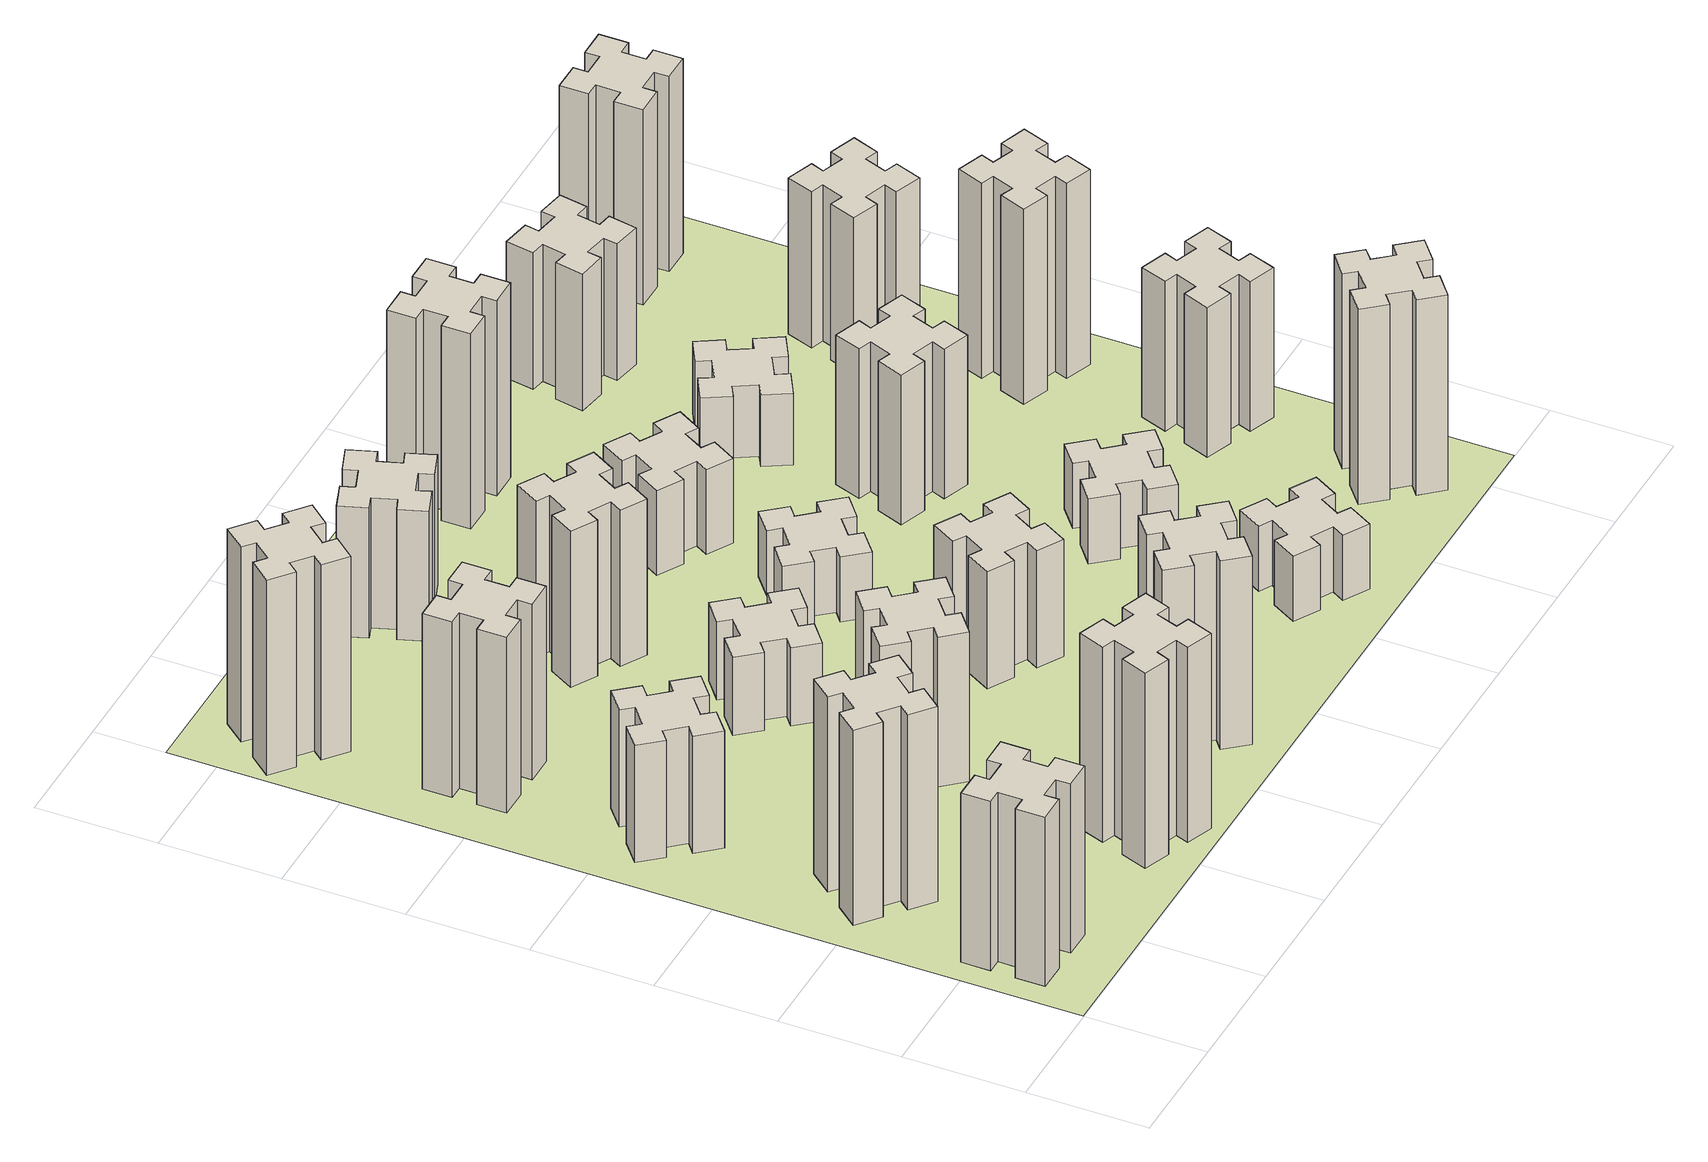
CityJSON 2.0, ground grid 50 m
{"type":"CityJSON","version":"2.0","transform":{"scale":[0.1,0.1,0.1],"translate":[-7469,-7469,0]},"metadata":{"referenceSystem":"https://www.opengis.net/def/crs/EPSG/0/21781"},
"CityObjects":{
"building1":{"type":"Building","attributes":{"class":"1000","function":"1000","usage":"1000","yearOfConstruction":2016,"roofType":"1000","measuredHeight":78,"storeysAboveGround":30,"storeysBelowGround":0},"geometry":[{"type":"Solid","lod":"1","boundaries":[[[[0,1,2,3,4,5,6,7,8,9,10,11,12,13,14,15,16,17,18,19]],[[17,16,20,21]],[[16,15,22,20]],[[15,14,23,22]],[[14,13,24,23]],[[13,12,25,24]],[[12,11,26,25]],[[11,10,27,26]],[[10,9,28,27]],[[9,8,29,28]],[[8,7,30,29]],[[7,6,31,30]],[[6,5,32,31]],[[5,4,33,32]],[[4,3,34,33]],[[3,2,35,34]],[[2,1,36,35]],[[1,0,37,36]],[[0,19,38,37]],[[19,18,39,38]],[[18,17,21,39]],[[24,25,26,27,28,29,30,31,32,33,34,35,36,37,38,39,21,20,22,23]]]]}]},
"building2":{"type":"Building","attributes":{"class":"1000","function":"1000","usage":"1000","yearOfConstruction":2016,"roofType":"1000","measuredHeight":90,"storeysAboveGround":30,"storeysBelowGround":0},"geometry":[{"type":"Solid","lod":"1","boundaries":[[[[40,41,42,43,44,45,46,47,48,49,50,51,52,53,54,55,56,57,58,59]],[[57,56,60,61]],[[56,55,62,60]],[[55,54,63,62]],[[54,53,64,63]],[[53,52,65,64]],[[52,51,66,65]],[[51,50,67,66]],[[50,49,68,67]],[[49,48,69,68]],[[48,47,70,69]],[[47,46,71,70]],[[46,45,72,71]],[[45,44,73,72]],[[44,43,74,73]],[[43,42,75,74]],[[42,41,76,75]],[[41,40,77,76]],[[40,59,78,77]],[[59,58,79,78]],[[58,57,61,79]],[[64,65,66,67,68,69,70,71,72,73,74,75,76,77,78,79,61,60,62,63]]]]}]},
"building3":{"type":"Building","attributes":{"class":"1000","function":"1000","usage":"1000","yearOfConstruction":2016,"roofType":"1000","measuredHeight":54,"storeysAboveGround":30,"storeysBelowGround":0},"geometry":[{"type":"Solid","lod":"1","boundaries":[[[[80,81,82,83,84,85,86,87,88,89,90,91,92,93,94,95,96,97,98,99]],[[97,96,100,101]],[[96,95,102,100]],[[95,94,103,102]],[[94,93,104,103]],[[93,92,105,104]],[[92,91,106,105]],[[91,90,107,106]],[[90,89,108,107]],[[89,88,109,108]],[[88,87,110,109]],[[87,86,111,110]],[[86,85,112,111]],[[85,84,113,112]],[[84,83,114,113]],[[83,82,115,114]],[[82,81,116,115]],[[81,80,117,116]],[[80,99,118,117]],[[99,98,119,118]],[[98,97,101,119]],[[104,105,106,107,108,109,110,111,112,113,114,115,116,117,118,119,101,100,102,103]]]]}]},
"building4":{"type":"Building","attributes":{"class":"1000","function":"1000","usage":"1000","yearOfConstruction":2016,"roofType":"1000","measuredHeight":81,"storeysAboveGround":30,"storeysBelowGround":0},"geometry":[{"type":"Solid","lod":"1","boundaries":[[[[120,121,122,123,124,125,126,127,128,129,130,131,132,133,134,135,136,137,138,139]],[[137,136,140,141]],[[136,135,142,140]],[[135,134,143,142]],[[134,133,144,143]],[[133,132,145,144]],[[132,131,146,145]],[[131,130,147,146]],[[130,129,148,147]],[[129,128,149,148]],[[128,127,150,149]],[[127,126,151,150]],[[126,125,152,151]],[[125,124,153,152]],[[124,123,154,153]],[[123,122,155,154]],[[122,121,156,155]],[[121,120,157,156]],[[120,139,158,157]],[[139,138,159,158]],[[138,137,141,159]],[[144,145,146,147,148,149,150,151,152,153,154,155,156,157,158,159,141,140,142,143]]]]}]},
"building5":{"type":"Building","attributes":{"class":"1000","function":"1000","usage":"1000","yearOfConstruction":2016,"roofType":"1000","measuredHeight":90,"storeysAboveGround":30,"storeysBelowGround":0},"geometry":[{"type":"Solid","lod":"1","boundaries":[[[[160,161,162,163,164,165,166,167,168,169,170,171,172,173,174,175,176,177,178,179]],[[177,176,180,181]],[[176,175,182,180]],[[175,174,183,182]],[[174,173,184,183]],[[173,172,185,184]],[[172,171,186,185]],[[171,170,187,186]],[[170,169,188,187]],[[169,168,189,188]],[[168,167,190,189]],[[167,166,191,190]],[[166,165,192,191]],[[165,164,193,192]],[[164,163,194,193]],[[163,162,195,194]],[[162,161,196,195]],[[161,160,197,196]],[[160,179,198,197]],[[179,178,199,198]],[[178,177,181,199]],[[184,185,186,187,188,189,190,191,192,193,194,195,196,197,198,199,181,180,182,183]]]]}]},
"building6":{"type":"Building","attributes":{"class":"1000","function":"1000","usage":"1000","yearOfConstruction":2016,"roofType":"1000","measuredHeight":90,"storeysAboveGround":30,"storeysBelowGround":0},"geometry":[{"type":"Solid","lod":"1","boundaries":[[[[200,201,202,203,204,205,206,207,208,209,210,211,212,213,214,215,216,217,218,219]],[[217,216,220,221]],[[216,215,222,220]],[[215,214,223,222]],[[214,213,224,223]],[[213,212,225,224]],[[212,211,226,225]],[[211,210,227,226]],[[210,209,228,227]],[[209,208,229,228]],[[208,207,230,229]],[[207,206,231,230]],[[206,205,232,231]],[[205,204,233,232]],[[204,203,234,233]],[[203,202,235,234]],[[202,201,236,235]],[[201,200,237,236]],[[200,219,238,237]],[[219,218,239,238]],[[218,217,221,239]],[[224,225,226,227,228,229,230,231,232,233,234,235,236,237,238,239,221,220,222,223]]]]}]},
"building7":{"type":"Building","attributes":{"class":"1000","function":"1000","usage":"1000","yearOfConstruction":2016,"roofType":"1000","measuredHeight":69,"storeysAboveGround":30,"storeysBelowGround":0},"geometry":[{"type":"Solid","lod":"1","boundaries":[[[[240,241,242,243,244,245,246,247,248,249,250,251,252,253,254,255,256,257,258,259]],[[257,256,260,261]],[[256,255,262,260]],[[255,254,263,262]],[[254,253,264,263]],[[253,252,265,264]],[[252,251,266,265]],[[251,250,267,266]],[[250,249,268,267]],[[249,248,269,268]],[[248,247,270,269]],[[247,246,271,270]],[[246,245,272,271]],[[245,244,273,272]],[[244,243,274,273]],[[243,242,275,274]],[[242,241,276,275]],[[241,240,277,276]],[[240,259,278,277]],[[259,258,279,278]],[[258,257,261,279]],[[264,265,266,267,268,269,270,271,272,273,274,275,276,277,278,279,261,260,262,263]]]]}]},
"building8":{"type":"Building","attributes":{"class":"1000","function":"1000","usage":"1000","yearOfConstruction":2016,"roofType":"1000","measuredHeight":36,"storeysAboveGround":30,"storeysBelowGround":0},"geometry":[{"type":"Solid","lod":"1","boundaries":[[[[280,281,282,283,284,285,286,287,288,289,290,291,292,293,294,295,296,297,298,299]],[[297,296,300,301]],[[296,295,302,300]],[[295,294,303,302]],[[294,293,304,303]],[[293,292,305,304]],[[292,291,306,305]],[[291,290,307,306]],[[290,289,308,307]],[[289,288,309,308]],[[288,287,310,309]],[[287,286,311,310]],[[286,285,312,311]],[[285,284,313,312]],[[284,283,314,313]],[[283,282,315,314]],[[282,281,316,315]],[[281,280,317,316]],[[280,299,318,317]],[[299,298,319,318]],[[298,297,301,319]],[[304,305,306,307,308,309,310,311,312,313,314,315,316,317,318,319,301,300,302,303]]]]}]},
"building9":{"type":"Building","attributes":{"class":"1000","function":"1000","usage":"1000","yearOfConstruction":2016,"roofType":"1000","measuredHeight":87,"storeysAboveGround":30,"storeysBelowGround":0},"geometry":[{"type":"Solid","lod":"1","boundaries":[[[[320,321,322,323,324,325,326,327,328,329,330,331,332,333,334,335,336,337,338,339]],[[337,336,340,341]],[[336,335,342,340]],[[335,334,343,342]],[[334,333,344,343]],[[333,332,345,344]],[[332,331,346,345]],[[331,330,347,346]],[[330,329,348,347]],[[329,328,349,348]],[[328,327,350,349]],[[327,326,351,350]],[[326,325,352,351]],[[325,324,353,352]],[[324,323,354,353]],[[323,322,355,354]],[[322,321,356,355]],[[321,320,357,356]],[[320,339,358,357]],[[339,338,359,358]],[[338,337,341,359]],[[344,345,346,347,348,349,350,351,352,353,354,355,356,357,358,359,341,340,342,343]]]]}]},
"building10":{"type":"Building","attributes":{"class":"1000","function":"1000","usage":"1000","yearOfConstruction":2016,"roofType":"1000","measuredHeight":72,"storeysAboveGround":30,"storeysBelowGround":0},"geometry":[{"type":"Solid","lod":"1","boundaries":[[[[360,361,362,363,364,365,366,367,368,369,370,371,372,373,374,375,376,377,378,379]],[[377,376,380,381]],[[376,375,382,380]],[[375,374,383,382]],[[374,373,384,383]],[[373,372,385,384]],[[372,371,386,385]],[[371,370,387,386]],[[370,369,388,387]],[[369,368,389,388]],[[368,367,390,389]],[[367,366,391,390]],[[366,365,392,391]],[[365,364,393,392]],[[364,363,394,393]],[[363,362,395,394]],[[362,361,396,395]],[[361,360,397,396]],[[360,379,398,397]],[[379,378,399,398]],[[378,377,381,399]],[[384,385,386,387,388,389,390,391,392,393,394,395,396,397,398,399,381,380,382,383]]]]}]},
"building11":{"type":"Building","attributes":{"class":"1000","function":"1000","usage":"1000","yearOfConstruction":2016,"roofType":"1000","measuredHeight":60,"storeysAboveGround":30,"storeysBelowGround":0},"geometry":[{"type":"Solid","lod":"1","boundaries":[[[[400,401,402,403,404,405,406,407,408,409,410,411,412,413,414,415,416,417,418,419]],[[417,416,420,421]],[[416,415,422,420]],[[415,414,423,422]],[[414,413,424,423]],[[413,412,425,424]],[[412,411,426,425]],[[411,410,427,426]],[[410,409,428,427]],[[409,408,429,428]],[[408,407,430,429]],[[407,406,431,430]],[[406,405,432,431]],[[405,404,433,432]],[[404,403,434,433]],[[403,402,435,434]],[[402,401,436,435]],[[401,400,437,436]],[[400,419,438,437]],[[419,418,439,438]],[[418,417,421,439]],[[424,425,426,427,428,429,430,431,432,433,434,435,436,437,438,439,421,420,422,423]]]]}]},
"building12":{"type":"Building","attributes":{"class":"1000","function":"1000","usage":"1000","yearOfConstruction":2016,"roofType":"1000","measuredHeight":54,"storeysAboveGround":30,"storeysBelowGround":0},"geometry":[{"type":"Solid","lod":"1","boundaries":[[[[440,441,442,443,444,445,446,447,448,449,450,451,452,453,454,455,456,457,458,459]],[[457,456,460,461]],[[456,455,462,460]],[[455,454,463,462]],[[454,453,464,463]],[[453,452,465,464]],[[452,451,466,465]],[[451,450,467,466]],[[450,449,468,467]],[[449,448,469,468]],[[448,447,470,469]],[[447,446,471,470]],[[446,445,472,471]],[[445,444,473,472]],[[444,443,474,473]],[[443,442,475,474]],[[442,441,476,475]],[[441,440,477,476]],[[440,459,478,477]],[[459,458,479,478]],[[458,457,461,479]],[[464,465,466,467,468,469,470,471,472,473,474,475,476,477,478,479,461,460,462,463]]]]}]},
"building13":{"type":"Building","attributes":{"class":"1000","function":"1000","usage":"1000","yearOfConstruction":2016,"roofType":"1000","measuredHeight":30,"storeysAboveGround":30,"storeysBelowGround":0},"geometry":[{"type":"Solid","lod":"1","boundaries":[[[[480,481,482,483,484,485,486,487,488,489,490,491,492,493,494,495,496,497,498,499]],[[497,496,500,501]],[[496,495,502,500]],[[495,494,503,502]],[[494,493,504,503]],[[493,492,505,504]],[[492,491,506,505]],[[491,490,507,506]],[[490,489,508,507]],[[489,488,509,508]],[[488,487,510,509]],[[487,486,511,510]],[[486,485,512,511]],[[485,484,513,512]],[[484,483,514,513]],[[483,482,515,514]],[[482,481,516,515]],[[481,480,517,516]],[[480,499,518,517]],[[499,498,519,518]],[[498,497,501,519]],[[504,505,506,507,508,509,510,511,512,513,514,515,516,517,518,519,501,500,502,503]]]]}]},
"building14":{"type":"Building","attributes":{"class":"1000","function":"1000","usage":"1000","yearOfConstruction":2016,"roofType":"1000","measuredHeight":39,"storeysAboveGround":30,"storeysBelowGround":0},"geometry":[{"type":"Solid","lod":"1","boundaries":[[[[520,521,522,523,524,525,526,527,528,529,530,531,532,533,534,535,536,537,538,539]],[[537,536,540,541]],[[536,535,542,540]],[[535,534,543,542]],[[534,533,544,543]],[[533,532,545,544]],[[532,531,546,545]],[[531,530,547,546]],[[530,529,548,547]],[[529,528,549,548]],[[528,527,550,549]],[[527,526,551,550]],[[526,525,552,551]],[[525,524,553,552]],[[524,523,554,553]],[[523,522,555,554]],[[522,521,556,555]],[[521,520,557,556]],[[520,539,558,557]],[[539,538,559,558]],[[538,537,541,559]],[[544,545,546,547,548,549,550,551,552,553,554,555,556,557,558,559,541,540,542,543]]]]}]},
"building15":{"type":"Building","attributes":{"class":"1000","function":"1000","usage":"1000","yearOfConstruction":2016,"roofType":"1000","measuredHeight":30,"storeysAboveGround":30,"storeysBelowGround":0},"geometry":[{"type":"Solid","lod":"1","boundaries":[[[[560,561,562,563,564,565,566,567,568,569,570,571,572,573,574,575,576,577,578,579]],[[577,576,580,581]],[[576,575,582,580]],[[575,574,583,582]],[[574,573,584,583]],[[573,572,585,584]],[[572,571,586,585]],[[571,570,587,586]],[[570,569,588,587]],[[569,568,589,588]],[[568,567,590,589]],[[567,566,591,590]],[[566,565,592,591]],[[565,564,593,592]],[[564,563,594,593]],[[563,562,595,594]],[[562,561,596,595]],[[561,560,597,596]],[[560,579,598,597]],[[579,578,599,598]],[[578,577,581,599]],[[584,585,586,587,588,589,590,591,592,593,594,595,596,597,598,599,581,580,582,583]]]]}]},
"building16":{"type":"Building","attributes":{"class":"1000","function":"1000","usage":"1000","yearOfConstruction":2016,"roofType":"1000","measuredHeight":90,"storeysAboveGround":30,"storeysBelowGround":0},"geometry":[{"type":"Solid","lod":"1","boundaries":[[[[600,601,602,603,604,605,606,607,608,609,610,611,612,613,614,615,616,617,618,619]],[[617,616,620,621]],[[616,615,622,620]],[[615,614,623,622]],[[614,613,624,623]],[[613,612,625,624]],[[612,611,626,625]],[[611,610,627,626]],[[610,609,628,627]],[[609,608,629,628]],[[608,607,630,629]],[[607,606,631,630]],[[606,605,632,631]],[[605,604,633,632]],[[604,603,634,633]],[[603,602,635,634]],[[602,601,636,635]],[[601,600,637,636]],[[600,619,638,637]],[[619,618,639,638]],[[618,617,621,639]],[[624,625,626,627,628,629,630,631,632,633,634,635,636,637,638,639,621,620,622,623]]]]}]},
"building17":{"type":"Building","attributes":{"class":"1000","function":"1000","usage":"1000","yearOfConstruction":2016,"roofType":"1000","measuredHeight":30,"storeysAboveGround":30,"storeysBelowGround":0},"geometry":[{"type":"Solid","lod":"1","boundaries":[[[[640,641,642,643,644,645,646,647,648,649,650,651,652,653,654,655,656,657,658,659]],[[657,656,660,661]],[[656,655,662,660]],[[655,654,663,662]],[[654,653,664,663]],[[653,652,665,664]],[[652,651,666,665]],[[651,650,667,666]],[[650,649,668,667]],[[649,648,669,668]],[[648,647,670,669]],[[647,646,671,670]],[[646,645,672,671]],[[645,644,673,672]],[[644,643,674,673]],[[643,642,675,674]],[[642,641,676,675]],[[641,640,677,676]],[[640,659,678,677]],[[659,658,679,678]],[[658,657,661,679]],[[664,665,666,667,668,669,670,671,672,673,674,675,676,677,678,679,661,660,662,663]]]]}]},
"building18":{"type":"Building","attributes":{"class":"1000","function":"1000","usage":"1000","yearOfConstruction":2016,"roofType":"1000","measuredHeight":69,"storeysAboveGround":30,"storeysBelowGround":0},"geometry":[{"type":"Solid","lod":"1","boundaries":[[[[680,681,682,683,684,685,686,687,688,689,690,691,692,693,694,695,696,697,698,699]],[[697,696,700,701]],[[696,695,702,700]],[[695,694,703,702]],[[694,693,704,703]],[[693,692,705,704]],[[692,691,706,705]],[[691,690,707,706]],[[690,689,708,707]],[[689,688,709,708]],[[688,687,710,709]],[[687,686,711,710]],[[686,685,712,711]],[[685,684,713,712]],[[684,683,714,713]],[[683,682,715,714]],[[682,681,716,715]],[[681,680,717,716]],[[680,699,718,717]],[[699,698,719,718]],[[698,697,701,719]],[[704,705,706,707,708,709,710,711,712,713,714,715,716,717,718,719,701,700,702,703]]]]}]},
"building19":{"type":"Building","attributes":{"class":"1000","function":"1000","usage":"1000","yearOfConstruction":2016,"roofType":"1000","measuredHeight":33,"storeysAboveGround":30,"storeysBelowGround":0},"geometry":[{"type":"Solid","lod":"1","boundaries":[[[[720,721,722,723,724,725,726,727,728,729,730,731,732,733,734,735,736,737,738,739]],[[737,736,740,741]],[[736,735,742,740]],[[735,734,743,742]],[[734,733,744,743]],[[733,732,745,744]],[[732,731,746,745]],[[731,730,747,746]],[[730,729,748,747]],[[729,728,749,748]],[[728,727,750,749]],[[727,726,751,750]],[[726,725,752,751]],[[725,724,753,752]],[[724,723,754,753]],[[723,722,755,754]],[[722,721,756,755]],[[721,720,757,756]],[[720,739,758,757]],[[739,738,759,758]],[[738,737,741,759]],[[744,745,746,747,748,749,750,751,752,753,754,755,756,757,758,759,741,740,742,743]]]]}]},
"building20":{"type":"Building","attributes":{"class":"1000","function":"1000","usage":"1000","yearOfConstruction":2016,"roofType":"1000","measuredHeight":90,"storeysAboveGround":30,"storeysBelowGround":0},"geometry":[{"type":"Solid","lod":"1","boundaries":[[[[760,761,762,763,764,765,766,767,768,769,770,771,772,773,774,775,776,777,778,779]],[[777,776,780,781]],[[776,775,782,780]],[[775,774,783,782]],[[774,773,784,783]],[[773,772,785,784]],[[772,771,786,785]],[[771,770,787,786]],[[770,769,788,787]],[[769,768,789,788]],[[768,767,790,789]],[[767,766,791,790]],[[766,765,792,791]],[[765,764,793,792]],[[764,763,794,793]],[[763,762,795,794]],[[762,761,796,795]],[[761,760,797,796]],[[760,779,798,797]],[[779,778,799,798]],[[778,777,781,799]],[[784,785,786,787,788,789,790,791,792,793,794,795,796,797,798,799,781,780,782,783]]]]}]},
"building21":{"type":"Building","attributes":{"class":"1000","function":"1000","usage":"1000","yearOfConstruction":2016,"roofType":"1000","measuredHeight":63,"storeysAboveGround":30,"storeysBelowGround":0},"geometry":[{"type":"Solid","lod":"1","boundaries":[[[[800,801,802,803,804,805,806,807,808,809,810,811,812,813,814,815,816,817,818,819]],[[817,816,820,821]],[[816,815,822,820]],[[815,814,823,822]],[[814,813,824,823]],[[813,812,825,824]],[[812,811,826,825]],[[811,810,827,826]],[[810,809,828,827]],[[809,808,829,828]],[[808,807,830,829]],[[807,806,831,830]],[[806,805,832,831]],[[805,804,833,832]],[[804,803,834,833]],[[803,802,835,834]],[[802,801,836,835]],[[801,800,837,836]],[[800,819,838,837]],[[819,818,839,838]],[[818,817,821,839]],[[824,825,826,827,828,829,830,831,832,833,834,835,836,837,838,839,821,820,822,823]]]]}]},
"building22":{"type":"Building","attributes":{"class":"1000","function":"1000","usage":"1000","yearOfConstruction":2016,"roofType":"1000","measuredHeight":69,"storeysAboveGround":30,"storeysBelowGround":0},"geometry":[{"type":"Solid","lod":"1","boundaries":[[[[840,841,842,843,844,845,846,847,848,849,850,851,852,853,854,855,856,857,858,859]],[[857,856,860,861]],[[856,855,862,860]],[[855,854,863,862]],[[854,853,864,863]],[[853,852,865,864]],[[852,851,866,865]],[[851,850,867,866]],[[850,849,868,867]],[[849,848,869,868]],[[848,847,870,869]],[[847,846,871,870]],[[846,845,872,871]],[[845,844,873,872]],[[844,843,874,873]],[[843,842,875,874]],[[842,841,876,875]],[[841,840,877,876]],[[840,859,878,877]],[[859,858,879,878]],[[858,857,861,879]],[[864,865,866,867,868,869,870,871,872,873,874,875,876,877,878,879,861,860,862,863]]]]}]},
"building23":{"type":"Building","attributes":{"class":"1000","function":"1000","usage":"1000","yearOfConstruction":2016,"roofType":"1000","measuredHeight":90,"storeysAboveGround":30,"storeysBelowGround":0},"geometry":[{"type":"Solid","lod":"1","boundaries":[[[[880,881,882,883,884,885,886,887,888,889,890,891,892,893,894,895,896,897,898,899]],[[897,896,900,901]],[[896,895,902,900]],[[895,894,903,902]],[[894,893,904,903]],[[893,892,905,904]],[[892,891,906,905]],[[891,890,907,906]],[[890,889,908,907]],[[889,888,909,908]],[[888,887,910,909]],[[887,886,911,910]],[[886,885,912,911]],[[885,884,913,912]],[[884,883,914,913]],[[883,882,915,914]],[[882,881,916,915]],[[881,880,917,916]],[[880,899,918,917]],[[899,898,919,918]],[[898,897,901,919]],[[904,905,906,907,908,909,910,911,912,913,914,915,916,917,918,919,901,900,902,903]]]]}]},
"building24":{"type":"Building","attributes":{"class":"1000","function":"1000","usage":"1000","yearOfConstruction":2016,"roofType":"1000","measuredHeight":72,"storeysAboveGround":30,"storeysBelowGround":0},"geometry":[{"type":"Solid","lod":"1","boundaries":[[[[920,921,922,923,924,925,926,927,928,929,930,931,932,933,934,935,936,937,938,939]],[[937,936,940,941]],[[936,935,942,940]],[[935,934,943,942]],[[934,933,944,943]],[[933,932,945,944]],[[932,931,946,945]],[[931,930,947,946]],[[930,929,948,947]],[[929,928,949,948]],[[928,927,950,949]],[[927,926,951,950]],[[926,925,952,951]],[[925,924,953,952]],[[924,923,954,953]],[[923,922,955,954]],[[922,921,956,955]],[[921,920,957,956]],[[920,939,958,957]],[[939,938,959,958]],[[938,937,941,959]],[[944,945,946,947,948,949,950,951,952,953,954,955,956,957,958,959,941,940,942,943]]]]}]},
"building25":{"type":"Building","attributes":{"class":"1000","function":"1000","usage":"1000","yearOfConstruction":2016,"roofType":"1000","measuredHeight":90,"storeysAboveGround":30,"storeysBelowGround":0},"geometry":[{"type":"Solid","lod":"1","boundaries":[[[[960,961,962,963,964,965,966,967,968,969,970,971,972,973,974,975,976,977,978,979]],[[977,976,980,981]],[[976,975,982,980]],[[975,974,983,982]],[[974,973,984,983]],[[973,972,985,984]],[[972,971,986,985]],[[971,970,987,986]],[[970,969,988,987]],[[969,968,989,988]],[[968,967,990,989]],[[967,966,991,990]],[[966,965,992,991]],[[965,964,993,992]],[[964,963,994,993]],[[963,962,995,994]],[[962,961,996,995]],[[961,960,997,996]],[[960,979,998,997]],[[979,978,999,998]],[[978,977,981,999]],[[984,985,986,987,988,989,990,991,992,993,994,995,996,997,998,999,981,980,982,983]]]]}]},
"landuse1":{"type":"LandUse","attributes":{"name":"plot1","function":"1010"},"geometry":[{"type":"MultiSurface","lod":"1","boundaries":[[[1000,1001,1002,1003]]]}]}
},
"vertices":[
[165,425,0],[165,325,0],[105,325,0],[105,205,0],[225,205,0],[225,265,0],[325,265,0],[325,205,0],[445,205,0],[445,325,0],[385,325,0],[385,425,0],[445,425,0],[445,545,0],[325,545,0],[325,485,0],[225,485,0],[225,545,0],[105,545,0],[105,425,0],[225,485,780],[225,545,780],[325,485,780],[325,545,780],[445,545,780],[445,425,780],[385,425,780],[385,325,780],[445,325,780],[445,205,780],[325,205,780],[325,265,780],[225,265,780],[225,205,780],[105,205,780],[105,325,780],[165,325,780],[165,425,780],[105,425,780],[105,545,780],
[484,1067,0],[408,1132,0],[446,1178,0],[354,1255,0],[277,1163,0],[323,1124,0],[259,1048,0],[213,1086,0],[136,994,0],[228,917,0],[266,963,0],[343,899,0],[304,853,0],[396,776,0],[473,868,0],[427,906,0],[492,983,0],[538,944,0],[615,1036,0],[523,1113,0],[492,983,900],[538,944,900],[427,906,900],[473,868,900],[396,776,900],[304,853,900],[343,899,900],[266,963,900],[228,917,900],[136,994,900],[213,1086,900],[259,1048,900],[323,1124,900],[277,1163,900],[354,1255,900],[446,1178,900],[408,1132,900],[484,1067,900],[523,1113,900],[615,1036,900],
[492,1888,0],[427,1964,0],[473,2003,0],[396,2095,0],[304,2018,0],[343,1972,0],[266,1907,0],[228,1953,0],[136,1876,0],[213,1784,0],[259,1823,0],[323,1746,0],[277,1708,0],[354,1616,0],[446,1693,0],[408,1739,0],[484,1803,0],[523,1757,0],[615,1834,0],[538,1926,0],[484,1803,540],[523,1757,540],[408,1739,540],[446,1693,540],[354,1616,540],[277,1708,540],[323,1746,540],[259,1823,540],[213,1784,540],[136,1876,540],[228,1953,540],[266,1907,540],[343,1972,540],[304,2018,540],[396,2095,540],[473,2003,540],[427,1964,540],[492,1888,540],[538,1926,540],[615,1834,540],
[485,2545,0],[485,2645,0],[545,2645,0],[545,2765,0],[425,2765,0],[425,2705,0],[325,2705,0],[325,2765,0],[205,2765,0],[205,2645,0],[265,2645,0],[265,2545,0],[205,2545,0],[205,2425,0],[325,2425,0],[325,2485,0],[425,2485,0],[425,2425,0],[545,2425,0],[545,2545,0],[425,2485,810],[425,2425,810],[325,2485,810],[325,2425,810],[205,2425,810],[205,2545,810],[265,2545,810],[265,2645,810],[205,2645,810],[205,2765,810],[325,2765,810],[325,2705,810],[425,2705,810],[425,2765,810],[545,2765,810],[545,2645,810],[485,2645,810],[485,2545,810],[545,2545,810],[545,2425,810],
[1029,360,0],[995,266,0],[939,287,0],[897,174,0],[1010,133,0],[1031,189,0],[1125,155,0],[1104,99,0],[1217,57,0],[1258,170,0],[1202,191,0],[1236,285,0],[1292,264,0],[1333,377,0],[1220,418,0],[1200,362,0],[1106,396,0],[1127,452,0],[1014,493,0],[973,380,0],[1106,396,900],[1127,452,900],[1200,362,900],[1220,418,900],[1333,377,900],[1292,264,900],[1236,285,900],[1202,191,900],[1258,170,900],[1217,57,900],[1104,99,900],[1125,155,900],[1031,189,900],[1010,133,900],[897,174,900],[939,287,900],[995,266,900],[1029,360,900],[973,380,900],[1014,493,900],
[384,3387,0],[308,3452,0],[346,3498,0],[254,3575,0],[177,3483,0],[223,3444,0],[159,3368,0],[113,3406,0],[36,3314,0],[128,3237,0],[166,3283,0],[243,3219,0],[204,3173,0],[296,3096,0],[373,3188,0],[327,3226,0],[392,3303,0],[438,3264,0],[515,3356,0],[423,3433,0],[392,3303,900],[438,3264,900],[327,3226,900],[373,3188,900],[296,3096,900],[204,3173,900],[243,3219,900],[166,3283,900],[128,3237,900],[36,3314,900],[113,3406,900],[159,3368,900],[223,3444,900],[177,3483,900],[254,3575,900],[346,3498,900],[308,3452,900],[384,3387,900],[423,3433,900],[515,3356,900],
[1083,1332,0],[1006,1267,0],[968,1313,0],[876,1236,0],[953,1144,0],[999,1183,0],[1063,1106,0],[1017,1068,0],[1094,976,0],[1186,1053,0],[1148,1099,0],[1224,1163,0],[1263,1117,0],[1355,1194,0],[1278,1286,0],[1232,1248,0],[1167,1324,0],[1213,1363,0],[1136,1455,0],[1044,1378,0],[1167,1324,690],[1213,1363,690],[1232,1248,690],[1278,1286,690],[1355,1194,690],[1263,1117,690],[1224,1163,690],[1148,1099,690],[1186,1053,690],[1094,976,690],[1017,1068,690],[1063,1106,690],[999,1183,690],[953,1144,690],[876,1236,690],[968,1313,690],[1006,1267,690],[1083,1332,690],[1044,1378,690],[1136,1455,690],
[1183,1972,0],[1106,1907,0],[1068,1953,0],[976,1876,0],[1053,1784,0],[1099,1823,0],[1163,1746,0],[1117,1708,0],[1194,1616,0],[1286,1693,0],[1248,1739,0],[1324,1803,0],[1363,1757,0],[1455,1834,0],[1378,1926,0],[1332,1888,0],[1267,1964,0],[1313,2003,0],[1236,2095,0],[1144,2018,0],[1267,1964,360],[1313,2003,360],[1332,1888,360],[1378,1926,360],[1455,1834,360],[1363,1757,360],[1324,1803,360],[1248,1739,360],[1286,1693,360],[1194,1616,360],[1117,1708,360],[1163,1746,360],[1099,1823,360],[1053,1784,360],[976,1876,360],[1068,1953,360],[1106,1907,360],[1183,1972,360],[1144,2018,360],[1236,2095,360],
[1639,343,0],[1703,266,0],[1657,228,0],[1734,136,0],[1826,213,0],[1788,259,0],[1864,323,0],[1903,277,0],[1995,354,0],[1918,446,0],[1872,408,0],[1807,484,0],[1853,523,0],[1776,615,0],[1684,538,0],[1723,492,0],[1646,427,0],[1608,473,0],[1516,396,0],[1593,304,0],[1646,427,870],[1608,473,870],[1723,492,870],[1684,538,870],[1776,615,870],[1853,523,870],[1807,484,870],[1872,408,870],[1918,446,870],[1995,354,870],[1903,277,870],[1864,323,870],[1788,259,870],[1826,213,870],[1734,136,870],[1657,228,870],[1703,266,870],[1639,343,870],[1593,304,870],[1516,396,870],
[1314,2666,0],[1227,2716,0],[1257,2768,0],[1153,2828,0],[1093,2724,0],[1145,2694,0],[1095,2607,0],[1043,2637,0],[983,2533,0],[1087,2473,0],[1117,2525,0],[1204,2475,0],[1174,2423,0],[1278,2363,0],[1338,2467,0],[1286,2497,0],[1336,2584,0],[1388,2554,0],[1448,2658,0],[1344,2718,0],[1336,2584,720],[1388,2554,720],[1286,2497,720],[1338,2467,720],[1278,2363,720],[1174,2423,720],[1204,2475,720],[1117,2525,720],[1087,2473,720],[983,2533,720],[1043,2637,720],[1095,2607,720],[1145,2694,720],[1093,2724,720],[1153,2828,720],[1257,2768,720],[1227,2716,720],[1314,2666,720],[1344,2718,720],[1448,2658,720],
[1125,3456,0],[1031,3422,0],[1010,3478,0],[897,3437,0],[939,3324,0],[995,3345,0],[1029,3251,0],[973,3230,0],[1014,3117,0],[1127,3159,0],[1106,3215,0],[1200,3249,0],[1220,3193,0],[1333,3234,0],[1292,3347,0],[1236,3326,0],[1202,3420,0],[1258,3440,0],[1217,3553,0],[1104,3512,0],[1202,3420,600],[1258,3440,600],[1236,3326,600],[1292,3347,600],[1333,3234,600],[1220,3193,600],[1200,3249,600],[1106,3215,600],[1127,3159,600],[1014,3117,600],[973,3230,600],[1029,3251,600],[995,3345,600],[939,3324,600],[897,3437,600],[1010,3478,600],[1031,3422,600],[1125,3456,600],[1104,3512,600],[1217,3553,600],
[1954,1286,0],[1867,1336,0],[1897,1388,0],[1793,1448,0],[1733,1344,0],[1785,1314,0],[1735,1227,0],[1683,1257,0],[1623,1153,0],[1727,1093,0],[1757,1145,0],[1844,1095,0],[1814,1043,0],[1918,983,0],[1978,1087,0],[1926,1117,0],[1976,1204,0],[2028,1174,0],[2088,1278,0],[1984,1338,0],[1976,1204,540],[2028,1174,540],[1926,1117,540],[1978,1087,540],[1918,983,540],[1814,1043,540],[1844,1095,540],[1757,1145,540],[1727,1093,540],[1623,1153,540],[1683,1257,540],[1735,1227,540],[1785,1314,540],[1733,1344,540],[1793,1448,540],[1897,1388,540],[1867,1336,540],[1954,1286,540],[1984,1338,540],[2088,1278,540],
[1972,1988,0],[1907,2064,0],[1953,2103,0],[1876,2195,0],[1784,2118,0],[1823,2072,0],[1746,2007,0],[1708,2053,0],[1616,1976,0],[1693,1884,0],[1739,1923,0],[1803,1846,0],[1757,1808,0],[1834,1716,0],[1926,1793,0],[1888,1839,0],[1964,1903,0],[2003,1857,0],[2095,1934,0],[2018,2026,0],[1964,1903,300],[2003,1857,300],[1888,1839,300],[1926,1793,300],[1834,1716,300],[1757,1808,300],[1803,1846,300],[1739,1923,300],[1693,1884,300],[1616,1976,300],[1708,2053,300],[1746,2007,300],[1823,2072,300],[1784,2118,300],[1876,2195,300],[1953,2103,300],[1907,2064,300],[1972,1988,300],[2018,2026,300],[2095,1934,300],
[2026,2497,0],[2076,2584,0],[2128,2554,0],[2188,2658,0],[2084,2718,0],[2054,2666,0],[1967,2716,0],[1997,2768,0],[1893,2828,0],[1833,2724,0],[1885,2694,0],[1835,2607,0],[1783,2637,0],[1723,2533,0],[1827,2473,0],[1857,2525,0],[1944,2475,0],[1914,2423,0],[2018,2363,0],[2078,2467,0],[1944,2475,390],[1914,2423,390],[1857,2525,390],[1827,2473,390],[1723,2533,390],[1783,2637,390],[1835,2607,390],[1885,2694,390],[1833,2724,390],[1893,2828,390],[1997,2768,390],[1967,2716,390],[2054,2666,390],[2084,2718,390],[2188,2658,390],[2128,2554,390],[2076,2584,390],[2026,2497,390],[2078,2467,390],[2018,2363,390],
[2766,277,0],[2816,364,0],[2868,334,0],[2928,438,0],[2824,498,0],[2794,446,0],[2707,496,0],[2737,548,0],[2633,608,0],[2573,504,0],[2625,474,0],[2575,387,0],[2523,417,0],[2463,313,0],[2567,253,0],[2597,305,0],[2684,255,0],[2654,203,0],[2758,143,0],[2818,247,0],[2684,255,300],[2654,203,300],[2597,305,300],[2567,253,300],[2463,313,300],[2523,417,300],[2575,387,300],[2625,474,300],[2573,504,300],[2633,608,300],[2737,548,300],[2707,496,300],[2794,446,300],[2824,498,300],[2928,438,300],[2868,334,300],[2816,364,300],[2766,277,300],[2818,247,300],[2758,143,300],
[1965,3385,0],[1965,3485,0],[2025,3485,0],[2025,3605,0],[1905,3605,0],[1905,3545,0],[1805,3545,0],[1805,3605,0],[1685,3605,0],[1685,3485,0],[1745,3485,0],[1745,3385,0],[1685,3385,0],[1685,3265,0],[1805,3265,0],[1805,3325,0],[1905,3325,0],[1905,3265,0],[2025,3265,0],[2025,3385,0],[1905,3325,900],[1905,3265,900],[1805,3325,900],[1805,3265,900],[1685,3265,900],[1685,3385,900],[1745,3385,900],[1745,3485,900],[1685,3485,900],[1685,3605,900],[1805,3605,900],[1805,3545,900],[1905,3545,900],[1905,3605,900],[2025,3605,900],[2025,3485,900],[1965,3485,900],[1965,3385,900],[2025,3385,900],[2025,3265,900],
[2728,999,0],[2804,1063,0],[2843,1017,0],[2935,1094,0],[2858,1186,0],[2812,1148,0],[2747,1224,0],[2793,1263,0],[2716,1355,0],[2624,1278,0],[2663,1232,0],[2586,1167,0],[2548,1213,0],[2456,1136,0],[2533,1044,0],[2579,1083,0],[2643,1006,0],[2597,968,0],[2674,876,0],[2766,953,0],[2643,1006,300],[2597,968,300],[2579,1083,300],[2533,1044,300],[2456,1136,300],[2548,1213,300],[2586,1167,300],[2663,1232,300],[2624,1278,300],[2716,1355,300],[2793,1263,300],[2747,1224,300],[2812,1148,300],[2858,1186,300],[2935,1094,300],[2843,1017,300],[2804,1063,300],[2728,999,300],[2766,953,300],[2674,876,300],
[2682,1871,0],[2716,1965,0],[2772,1944,0],[2813,2057,0],[2700,2098,0],[2680,2042,0],[2586,2076,0],[2607,2132,0],[2494,2173,0],[2453,2060,0],[2509,2040,0],[2475,1946,0],[2419,1967,0],[2377,1854,0],[2490,1813,0],[2511,1869,0],[2605,1835,0],[2584,1779,0],[2697,1737,0],[2738,1850,0],[2605,1835,690],[2584,1779,690],[2511,1869,690],[2490,1813,690],[2377,1854,690],[2419,1967,690],[2475,1946,690],[2509,2040,690],[2453,2060,690],[2494,2173,690],[2607,2132,690],[2586,2076,690],[2680,2042,690],[2700,2098,690],[2813,2057,690],[2772,1944,690],[2716,1965,690],[2682,1871,690],[2738,1850,690],[2697,1737,690],
[2475,2584,0],[2525,2497,0],[2473,2467,0],[2533,2363,0],[2637,2423,0],[2607,2475,0],[2694,2525,0],[2724,2473,0],[2828,2533,0],[2768,2637,0],[2716,2607,0],[2666,2694,0],[2718,2724,0],[2658,2828,0],[2554,2768,0],[2584,2716,0],[2497,2666,0],[2467,2718,0],[2363,2658,0],[2423,2554,0],[2497,2666,330],[2467,2718,330],[2584,2716,330],[2554,2768,330],[2658,2828,330],[2718,2724,330],[2666,2694,330],[2716,2607,330],[2768,2637,330],[2828,2533,330],[2724,2473,330],[2694,2525,330],[2607,2475,330],[2637,2423,330],[2533,2363,330],[2473,2467,330],[2525,2497,330],[2475,2584,330],[2423,2554,330],[2363,2658,330],
[3468,259,0],[3544,323,0],[3583,277,0],[3675,354,0],[3598,446,0],[3552,408,0],[3487,484,0],[3533,523,0],[3456,615,0],[3364,538,0],[3403,492,0],[3326,427,0],[3288,473,0],[3196,396,0],[3273,304,0],[3319,343,0],[3383,266,0],[3337,228,0],[3414,136,0],[3506,213,0],[3383,266,900],[3337,228,900],[3319,343,900],[3273,304,900],[3196,396,900],[3288,473,900],[3326,427,900],[3403,492,900],[3364,538,900],[3456,615,900],[3533,523,900],[3487,484,900],[3552,408,900],[3598,446,900],[3675,354,900],[3583,277,900],[3544,323,900],[3468,259,900],[3506,213,900],[3414,136,900],
[2596,3404,0],[2578,3305,0],[2519,3316,0],[2498,3197,0],[2617,3177,0],[2627,3236,0],[2725,3218,0],[2715,3159,0],[2833,3138,0],[2854,3257,0],[2795,3267,0],[2812,3365,0],[2871,3355,0],[2892,3473,0],[2774,3494,0],[2764,3435,0],[2665,3452,0],[2676,3511,0],[2557,3532,0],[2537,3414,0],[2665,3452,630],[2676,3511,630],[2764,3435,630],[2774,3494,630],[2892,3473,630],[2871,3355,630],[2812,3365,630],[2795,3267,630],[2854,3257,630],[2833,3138,630],[2715,3159,630],[2725,3218,630],[2627,3236,630],[2617,3177,630],[2498,3197,630],[2519,3316,630],[2578,3305,630],[2596,3404,630],[2537,3414,630],[2557,3532,630],
[3351,1029,0],[3445,995,0],[3424,939,0],[3537,897,0],[3578,1010,0],[3522,1031,0],[3556,1125,0],[3612,1104,0],[3653,1217,0],[3540,1258,0],[3520,1202,0],[3426,1236,0],[3447,1292,0],[3334,1333,0],[3293,1220,0],[3349,1200,0],[3315,1106,0],[3259,1127,0],[3217,1014,0],[3330,973,0],[3315,1106,690],[3259,1127,690],[3349,1200,690],[3293,1220,690],[3334,1333,690],[3447,1292,690],[3426,1236,690],[3520,1202,690],[3540,1258,690],[3653,1217,690],[3612,1104,690],[3556,1125,690],[3522,1031,690],[3578,1010,690],[3537,897,690],[3424,939,690],[3445,995,690],[3351,1029,690],[3330,973,690],[3217,1014,690],
[3520,1942,0],[3426,1976,0],[3447,2032,0],[3334,2073,0],[3293,1960,0],[3349,1940,0],[3315,1846,0],[3259,1867,0],[3217,1754,0],[3330,1713,0],[3351,1769,0],[3445,1735,0],[3424,1679,0],[3537,1637,0],[3578,1750,0],[3522,1771,0],[3556,1865,0],[3612,1844,0],[3653,1957,0],[3540,1998,0],[3556,1865,900],[3612,1844,900],[3522,1771,900],[3578,1750,900],[3537,1637,900],[3424,1679,900],[3445,1735,900],[3351,1769,900],[3330,1713,900],[3217,1754,900],[3259,1867,900],[3315,1846,900],[3349,1940,900],[3293,1960,900],[3334,2073,900],[3447,2032,900],[3426,1976,900],[3520,1942,900],[3540,1998,900],[3653,1957,900],
[3420,2582,0],[3326,2616,0],[3347,2672,0],[3234,2713,0],[3193,2600,0],[3249,2580,0],[3215,2486,0],[3159,2507,0],[3117,2394,0],[3230,2353,0],[3251,2409,0],[3345,2375,0],[3324,2319,0],[3437,2277,0],[3478,2390,0],[3422,2411,0],[3456,2505,0],[3512,2484,0],[3553,2597,0],[3440,2638,0],[3456,2505,720],[3512,2484,720],[3422,2411,720],[3478,2390,720],[3437,2277,720],[3324,2319,720],[3345,2375,720],[3251,2409,720],[3230,2353,720],[3117,2394,720],[3159,2507,720],[3215,2486,720],[3249,2580,720],[3193,2600,720],[3234,2713,720],[3347,2672,720],[3326,2616,720],[3420,2582,720],[3440,2638,720],[3553,2597,720],
[3285,3325,0],[3385,3325,0],[3385,3265,0],[3505,3265,0],[3505,3385,0],[3445,3385,0],[3445,3485,0],[3505,3485,0],[3505,3605,0],[3385,3605,0],[3385,3545,0],[3285,3545,0],[3285,3605,0],[3165,3605,0],[3165,3485,0],[3225,3485,0],[3225,3385,0],[3165,3385,0],[3165,3265,0],[3285,3265,0],[3225,3385,900],[3165,3385,900],[3225,3485,900],[3165,3485,900],[3165,3605,900],[3285,3605,900],[3285,3545,900],[3385,3545,900],[3385,3605,900],[3505,3605,900],[3505,3485,900],[3445,3485,900],[3445,3385,900],[3505,3385,900],[3505,3265,900],[3385,3265,900],[3385,3325,900],[3285,3325,900],[3285,3265,900],[3165,3265,900],
[5,3705,0],[3705,3705,0],[3705,5,0],[5,5,0]
]}
